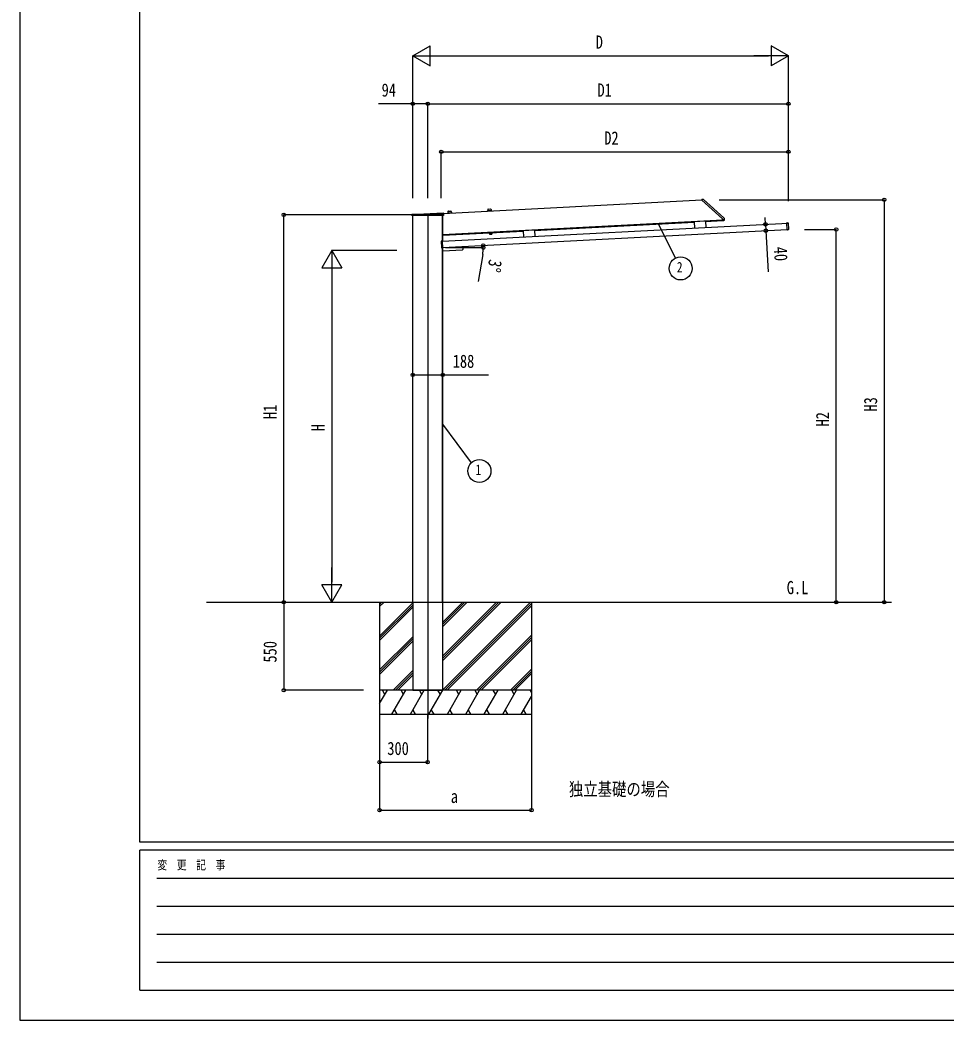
# Model space of a CAD drawing. Units: millimetres, scale not verified. Extents: x -10512 to 10512, y -7425 to 7425.
# Drawn here: x -10512 to -4719, y -7425 to -1171 of the extents above; entities that cross this region are included whole.
import ezdxf
from ezdxf.enums import TextEntityAlignment as Align

# ---------------------------------------------------------------- set-up
doc = ezdxf.new("R2010")
doc.units = ezdxf.units.MM
doc.header["$LTSCALE"] = 30
for name, color, linetype in [('0-2_USER1', 3, 'Continuous'), ('0-3_YKK_12', 2, 'Continuous'), ('0-4_YKK_A1', 4, 'Continuous'), ('0-5_YKK_D', 6, 'Continuous'), ('0-6_YKK_ZWAK', 7, 'Continuous')]:
    doc.layers.add(name, color=color, linetype=linetype)
doc.styles.add('ＭＳ ゴシック', font='')
doc.styles.get('ＭＳ ゴシック').set_extended_font_data('MS Gothic')

msp = doc.modelspace()

# ---------------------------------------------------------------- linework, layer by layer
at = {"layer": '0-3_YKK_12'}
msp.add_line((-7961.55, -2387), (-7961.55, -5539.98), dxfattribs=at)
at = {"layer": '0-4_YKK_A1'}
for p, q in [((-7864.27, -2379.96), (-6246.5, -2295.17)), ((-6246.68, -2291.68), (-6239.08, -2291.75)), ((-6246.66, -2292.15), (-6246.68, -2291.68)), ((-6246.66, -2292.15), (-6246.36, -2297.78)), ((-6246.2, -2298.12), (-6116.71, -2414.71)), ((-6236.44, -2292.78), (-6108.58, -2407.9)), ((-7836.52, -2376.57), (-7836.53, -2378.1)), ((-7836.04, -2376.08), (-7813.26, -2374.88)), ((-7835.46, -2369.35), (-7835.52, -2376.05)), ((-7832.62, -2366.38), (-7817.68, -2365.6)), ((-7814.55, -2368.26), (-7813.79, -2374.91)), ((-7812.74, -2375.32), (-7812.56, -2376.85)), ((-7586.86, -2363.49), (-7586.87, -2365.02)), ((-7586.87, -2365.02), (-7562.91, -2363.76)), ((-7586.87, -2365.02), (-7562.91, -2363.76)), ((-7586.85, -2365.42), (-7586.87, -2365.02)), ((-7586.85, -2365.42), (-7562.89, -2364.16)), ((-7586.39, -2362.99), (-7563.6, -2361.8)), ((-7585.8, -2356.27), (-7585.86, -2362.96)), ((-7582.96, -2353.3), (-7568.03, -2352.52)), ((-7564.89, -2355.17), (-7564.13, -2361.82)), ((-7563.08, -2362.24), (-7562.91, -2363.76)), ((-7562.89, -2364.16), (-7562.91, -2363.76)), ((-8061.11, -2394.33), (-8061.04, -2386.48)), ((-8060.61, -2394.33), (-8061.11, -2394.33)), ((-7863.14, -2394.33), (-8060.61, -2394.33)), ((-8060.04, -2385.49), (-7864.53, -2385.49)), ((-8055.55, -4812.5), (-8055.55, -2394.33)), ((-8027.8, -2385.42), (-7865.56, -2376.92)), ((-7868.85, -2554.44), (-7868.85, -2394.33)), ((-7867.55, -2554.37), (-7867.55, -2394.33)), ((-7867.55, -2512.31), (-6116.26, -2420.53)), ((-7864.52, -2377.8), (-7863.54, -2386.38)), ((-7863.54, -2386.38), (-7863.54, -2386.4)), ((-7863.54, -2386.4), (-7862.63, -2394.33)), ((-7862.63, -2394.33), (-7863.14, -2394.33)), ((-7836.53, -2378.1), (-7812.56, -2376.85)), ((-7836.53, -2378.1), (-7812.56, -2376.85)), ((-7836.51, -2378.5), (-7836.53, -2378.1)), ((-7836.51, -2378.5), (-7812.54, -2377.25)), ((-7812.54, -2377.25), (-7812.56, -2376.85)), ((-7293.82, -2487.25), (-6294.25, -2434.86)), ((-6223.48, -2428.65), (-6294.38, -2432.37)), ((-6294.38, -2432.37), (-6292.32, -2471.81)), ((-6223.48, -2428.65), (-6221.41, -2468.1)), ((-6223.35, -2431.15), (-6116, -2425.52)), ((-6116.55, -2415.06), (-6116.46, -2416.67)), ((-6116.41, -2417.6), (-6116.46, -2416.67)), ((-6116.41, -2417.6), (-6108.78, -2417.67)), ((-6116.39, -2418.1), (-6116.41, -2417.6)), ((-6116.39, -2418.1), (-6116, -2425.52)), ((-6116, -2425.52), (-6108.39, -2425.12)), ((-6108.78, -2417.67), (-6107.37, -2417.68)), ((-6107.26, -2410.67), (-6106.94, -2416.75)), ((-6106.94, -2416.75), (-6106.87, -2418.15)), ((-7869.89, -2554.49), (-5707.62, -2441.17)), ((-7867.8, -2594.44), (-5712.21, -2481.47)), ((-7867.55, -2517.32), (-7364.72, -2490.97)), ((-7293.95, -2484.75), (-7364.85, -2488.47)), ((-7364.85, -2488.47), (-7362.78, -2527.91)), ((-7293.95, -2484.75), (-7291.88, -2524.2)), ((-5719.47, -2441.79), (-5714.3, -2441.52)), ((-5713.18, -2440.08), (-5714.38, -2440.15)), ((-5714.36, -2440.5), (-5714.38, -2440.15)), ((-5714.38, -2440.15), (-5714.38, -2440.15)), ((-5714.33, -2441), (-5714.36, -2440.5)), ((-5712.18, -2482.02), (-5714.33, -2441)), ((-5713.18, -2440.08), (-5713.18, -2440.08)), ((-5712.58, -2439.94), (-5706.69, -2439.63)), ((-5712.16, -2482.52), (-5712.18, -2482.02)), ((-5712.16, -2482.52), (-5712.14, -2482.87)), ((-5712.14, -2482.87), (-5710.94, -2482.8)), ((-5712.14, -2482.87), (-5712.14, -2482.87)), ((-5710.94, -2482.8), (-5710.94, -2482.8)), ((-5704.44, -2482.57), (-5710.33, -2482.88)), ((-5706.17, -2440.11), (-5703.97, -2482.05)), ((-7878.13, -2553.93), (-7875.94, -2595.88)), ((-7871.77, -2553.1), (-7877.66, -2553.41)), ((-7871.16, -2553.18), (-7869.97, -2553.12)), ((-7871.16, -2553.18), (-7871.16, -2553.18)), ((-7869.95, -2553.47), (-7869.97, -2553.12)), ((-7869.97, -2553.12), (-7869.97, -2553.12)), ((-7869.92, -2553.96), (-7869.95, -2553.47)), ((-7867.77, -2594.99), (-7869.92, -2553.96)), ((-7867.29, -2517.3), (-7867.55, -2512.35)), ((-7560.04, -2504.41), (-7575.03, -2505.19)), ((-7575.03, -2505.19), (-7574.77, -2510.1)), ((-7573.74, -2510.63), (-7574.77, -2510.1)), ((-7574.57, -2505.17), (-7574.66, -2503.57)), ((-7560.75, -2509.95), (-7573.74, -2510.63)), ((-7571.28, -2505), (-7571.02, -2509.91)), ((-7563.78, -2504.6), (-7563.53, -2509.52)), ((-7560.75, -2509.95), (-7559.78, -2509.32)), ((-7560.58, -2502.83), (-7560.49, -2504.43)), ((-7560.04, -2504.41), (-7559.78, -2509.32)), ((-7875.41, -2596.35), (-7869.52, -2596.04)), ((-7869.41, -2596.02), (-7868.52, -2613)), ((-7867.73, -2595.84), (-7868.93, -2595.9)), ((-7868.93, -2595.9), (-7868.93, -2595.9)), ((-7868.85, -4812.5), (-7868.85, -2595.9)), ((-7868.85, -2612.5), (-7868.55, -2612.5)), ((-7867.75, -2595.49), (-7867.77, -2594.99)), ((-7867.75, -2595.49), (-7867.73, -2595.84)), ((-7867.73, -2595.84), (-7867.73, -2595.84)), ((-7867.55, -4812.5), (-7867.55, -2613.95)), ((-7867.47, -2613.95), (-7743.14, -2607.43)), ((-7743.17, -2587.9), (-7742.2, -2606.38)), ((-9345.95, -4812.5), (-5059.14, -4812.5)), ((-8262.45, -4812.5), (-8262.45, -5512.5)), ((-8262.45, -4839.88), (-8235.07, -4812.5)), ((-8262.45, -4825.74), (-8249.21, -4812.5)), ((-8055.55, -4812.5), (-8055.55, -5362.5)), ((-7868.85, -4812.5), (-7868.85, -5362.5)), ((-7868.59, -5362.5), (-7318.59, -4812.5)), ((-7868.45, -5178.51), (-7502.44, -4812.5)), ((-7868.45, -5150.23), (-7530.72, -4812.5)), ((-7868.45, -5164.37), (-7516.58, -4812.5)), ((-7868.45, -4966.38), (-7714.57, -4812.5)), ((-7868.45, -4952.24), (-7728.71, -4812.5)), ((-7868.45, -4938.1), (-7742.85, -4812.5)), ((-7312.45, -4812.5), (-7312.45, -5512.5)), ((-8262.45, -5023.73), (-8056.45, -4817.73)), ((-8262.45, -5037.87), (-8056.45, -4831.87)), ((-8262.45, -5052.01), (-8056.45, -4846.01)), ((-7854.45, -5362.5), (-7312.45, -4820.5)), ((-7840.31, -5362.5), (-7312.45, -4834.65)), ((-8262.45, -5235.86), (-8056.45, -5029.86)), ((-8262.45, -5250), (-8056.45, -5044)), ((-8262.45, -5264.14), (-8056.45, -5058.15)), ((-7656.46, -5362.5), (-7312.45, -5018.49)), ((-7642.32, -5362.5), (-7312.45, -5032.64)), ((-7628.17, -5362.5), (-7312.45, -5046.78)), ((-8176.96, -5362.5), (-8056.45, -5241.99)), ((-7444.33, -5362.5), (-7312.45, -5230.62)), ((-7430.18, -5362.5), (-7312.45, -5244.77)), ((-8162.82, -5362.5), (-8056.45, -5256.13)), ((-8148.67, -5362.5), (-8056.45, -5270.28)), ((-7416.04, -5362.5), (-7312.45, -5258.91)), ((-7312.45, -5362.5), (-8262.45, -5362.5)), ((-8262.45, -5446.33), (-8214.05, -5362.5)), ((-8229.05, -5388.48), (-8244.05, -5362.5)), ((-8185.18, -5512.5), (-8098.58, -5362.5)), ((-8113.58, -5388.48), (-8128.58, -5362.5)), ((-8069.71, -5512.5), (-7983.11, -5362.5)), ((-8055.55, -5362.5), (-7868.85, -5362.5)), ((-7998.11, -5388.48), (-8013.11, -5362.5)), ((-7954.24, -5512.5), (-7867.64, -5362.5)), ((-7882.64, -5388.48), (-7897.64, -5362.5)), ((-7838.77, -5512.5), (-7752.17, -5362.5)), ((-7767.17, -5388.48), (-7782.17, -5362.5)), ((-7723.3, -5512.5), (-7636.7, -5362.5)), ((-7666.7, -5362.5), (-7651.7, -5388.48)), ((-7607.83, -5512.5), (-7521.23, -5362.5)), ((-7536.23, -5388.48), (-7551.23, -5362.5)), ((-7492.36, -5512.5), (-7405.76, -5362.5)), ((-7420.76, -5388.48), (-7435.76, -5362.5)), ((-7312.45, -5376.08), (-7320.29, -5362.5)), ((-7376.89, -5512.5), (-7312.45, -5400.88)), ((-8170.19, -5486.52), (-8155.19, -5512.5)), ((-8054.71, -5486.52), (-8039.71, -5512.5)), ((-7939.24, -5486.52), (-7924.25, -5512.5)), ((-7823.77, -5486.52), (-7808.78, -5512.5)), ((-7708.3, -5486.52), (-7693.31, -5512.5)), ((-7592.83, -5486.52), (-7577.84, -5512.5)), ((-7477.36, -5486.52), (-7462.37, -5512.5)), ((-7361.89, -5486.52), (-7346.89, -5512.5)), ((-8262.45, -5512.5), (-7312.45, -5512.5))]:
    msp.add_line(p, q, dxfattribs=at)
msp.add_lwpolyline([(-6106.87, -2418.15), (-6106.51, -2425.03), (-6108.39, -2425.12)], dxfattribs=at)
msp.add_lwpolyline([(-7576.19, -2502.05), (-7559.21, -2501.16), (-7559.13, -2502.76), (-7576.1, -2503.65)], close=True, dxfattribs=at)
for centre, radius, start, end in [((-6245.86, -2297.75), 0.5, 183, 228), ((-6239.12, -2295.75), 4, 48, 89.5), ((-7836.02, -2376.57), 0.5, 93, 179.5), ((-7832.46, -2369.38), 3, 93, 179.5), ((-7817.53, -2368.6), 3, 6.5, 93), ((-7813.24, -2375.38), 0.5, 6.5, 93), ((-7586.36, -2363.49), 0.5, 93, 179.5), ((-7582.8, -2356.29), 3, 93, 179.5), ((-7567.87, -2355.51), 3, 6.5, 93), ((-7563.58, -2362.3), 0.5, 6.5, 93), ((-8060.04, -2386.49), 1, 90, 176.5048), ((-8060.04, -2386.49), 1, 176.5048, 179.5), ((-8030.42, -2335.49), 50, 270, 273.00032), ((-7865.51, -2377.92), 1, 6.5, 93.00032), ((-7864.53, -2386.49), 1, 6.5, 90), ((-6117.05, -2415.08), 0.5, 3, 48), ((-6111.26, -2410.88), 4, 3, 48), ((-6107.37, -2418.18), 0.5, 3, 89.5), ((-5713.14, -2437.21), 2.86, 272.73957, 279.49104), ((-5710.62, -2487.07), 4.28, 87.31821, 94.21342), ((-7871.51, -2550.33), 2.86, 266.50896, 273.26043), ((-7573.04, -2507.27), 3.32, 238.61575, 307.38425), ((-7567.89, -2497.89), 12.42, 255.41205, 290.58795), ((-7561.8, -2506.68), 3.32, 238.61575, 307.38425), ((-7868.79, -2600.18), 4.28, 91.78658, 98.68179), ((-7867.53, -2612.95), 1, 183, 273), ((-7743.2, -2606.43), 1, 273, 3)]:
    msp.add_arc(centre, radius, start, end, dxfattribs=at)
for centre, major_axis, ratio, start_param, end_param in [((-5713.18, -2440.05), (0.599, 0.031), 0.061163, 4.712389, 5.0226887), ((-5712.57, -2440.24), (0.016, -0.3), 0.998135, 3.1415927, 3.9550709), ((-5710.35, -2482.58), (0.016, -0.3), 0.998135, 5.4698366, 6.2831853), ((-5706.67, -2440.13), (0.336, 0.373), 0.99628, 5.4996506, 7.06672), ((-5704.47, -2482.07), (0.373, -0.336), 0.99628, 5.4996506, 7.06672), ((-7877.63, -2553.91), (-0.373, 0.336), 0.99628, 5.4996506, 7.06672), ((-7871.75, -2553.4), (0.016, -0.3), 0.998135, 2.3281144, 3.1415927), ((-7871.17, -2553.14), (-0.599, -0.031), 0.061163, 1.2604966, 1.5707963), ((-7875.44, -2595.85), (-0.336, -0.373), 0.99628, 5.4996506, 7.06672), ((-7869.54, -2595.74), (0.016, -0.3), 0.998135, 0, 0.8133487)]:
    msp.add_ellipse(centre, major_axis=major_axis, ratio=ratio, start_param=start_param, end_param=end_param, dxfattribs=at)
at = {"layer": '0-5_YKK_D'}
for p, q in [((-8055.55, -1394.76), (-7947.3, -1332.26)), ((-7947.3, -1457.26), (-7947.3, -1332.26)), ((-5705.55, -1394.76), (-5813.8, -1332.26)), ((-5813.8, -1332.26), (-5813.8, -1457.26)), ((-8055.55, -2285.49), (-8055.55, -1393.76)), ((-8055.55, -1394.76), (-7947.3, -1457.26)), ((-8055.55, -1394.76), (-7839.04, -1394.76)), ((-7930.55, -1394.76), (-5830.55, -1394.76)), ((-5705.55, -1394.76), (-5922.06, -1394.76)), ((-5705.55, -1394.76), (-5813.8, -1457.26)), ((-5705.55, -2303.83), (-5705.55, -1393.76)), ((-8055.55, -2285.49), (-8055.55, -1693.76)), ((-7961.55, -2285.49), (-7961.55, -1693.76)), ((-7961.55, -2285.49), (-7961.55, -1693.76)), ((-7961.55, -1694.76), (-5705.55, -1694.76)), ((-5705.55, -2303.83), (-5705.55, -1693.76)), ((-7876.55, -2285.49), (-7876.55, -1993.76)), ((-7876.55, -1994.76), (-5705.55, -1994.76)), ((-5705.55, -2303.83), (-5705.55, -1993.76)), ((-6137.51, -2294.76), (-5104.55, -2294.76)), ((-5105.55, -2294.76), (-5105.55, -4812.5)), ((-8056.55, -2389.5), (-8863.45, -2389.5)), ((-8862.45, -4812.5), (-8862.45, -2389.5)), ((-5848.23, -2448.54), (-5850.46, -2406.1)), ((-6521.69, -2441.78), (-6411.8, -2660.07)), ((-5861.9, -2489.31), (-5845.14, -2488.43)), ((-5860.65, -2449.19), (-5847.23, -2448.49)), ((-5848.23, -2448.54), (-5846.14, -2488.49)), ((-5846.14, -2488.49), (-5832.69, -2745.13)), ((-5605.02, -2481.14), (-5404.55, -2481.14)), ((-5405.55, -4812.5), (-5405.55, -2481.14)), ((-8562.45, -2612.5), (-8624.95, -2720.75)), ((-8155.55, -2612.5), (-8563.45, -2612.5)), ((-8562.45, -2612.5), (-8499.95, -2720.75)), ((-8562.45, -2612.5), (-8562.45, -2829.01)), ((-7850.7, -2594.53), (-7613.15, -2594.53)), ((-7617.68, -2636.88), (-7646.2, -2806.5)), ((-8624.95, -2720.75), (-8499.95, -2720.75)), ((-8562.45, -2737.5), (-8562.45, -4687.5)), ((-7868.85, -3697.66), (-7689.06, -3940.3)), ((-8562.45, -4812.5), (-8562.45, -4595.99)), ((-8562.45, -4812.5), (-8624.95, -4704.25)), ((-8499.95, -4704.25), (-8624.95, -4704.25)), ((-8562.45, -4812.5), (-8499.95, -4704.25)), ((-8862.45, -4812.5), (-8861.45, -4812.5)), ((-8862.45, -4812.5), (-8862.45, -5362.5)), ((-5105.55, -4812.5), (-5104.55, -4812.5)), ((-8362.45, -5362.5), (-8863.45, -5362.5)), ((-8262.45, -5512.5), (-8262.45, -5813.5)), ((-8262.45, -5512.5), (-8262.45, -6113.5)), ((-7962.45, -5512.5), (-7962.45, -5813.5)), ((-7312.45, -5512.5), (-7312.45, -6113.5)), ((-8262.45, -5812.5), (-7962.45, -5812.5)), ((-8262.45, -6112.5), (-7312.45, -6112.5))]:
    msp.add_line(p, q, dxfattribs=at)
for points in [[(-7961.55, -1694.76), (-8055.55, -1694.76), (-8270.05, -1694.76)], [(-8055.55, -3390.82), (-7867.55, -3390.82), (-7581.05, -3390.82)]]:
    msp.add_lwpolyline(points, dxfattribs=at)
for centre, radius in [((-8055.55, -1694.76), 10.62), ((-7961.55, -1694.76), 10.62), ((-7961.55, -1694.76), 10.62), ((-5705.55, -1694.76), 10.62), ((-7876.55, -1994.76), 10.62), ((-5705.55, -1994.76), 10.62), ((-5105.55, -2294.76), 10.62), ((-8862.45, -2389.5), 10.62), ((-5848.23, -2448.54), 10.62), ((-5846.14, -2488.49), 10.62), ((-5405.55, -2481.14), 10.62), ((-7614.5, -2581.16), 10.62), ((-7614.15, -2594.53), 10.62), ((-6379.43, -2724.38), 72), ((-8055.55, -3390.82), 10.62), ((-7867.55, -3390.82), 10.62), ((-7638.33, -3991.4), 72), ((-8862.45, -4812.5), 10.62), ((-8862.45, -4812.5), 10.62), ((-5405.55, -4812.5), 10.62), ((-5105.55, -4812.5), 10.62), ((-8862.45, -5362.5), 10.62), ((-8262.45, -5812.5), 10.62), ((-7962.45, -5812.5), 10.62), ((-8262.45, -6112.5), 10.62), ((-7312.45, -6112.5), 10.62)]:
    msp.add_circle(centre, radius, dxfattribs=at)
for start, end in [(350.45481, 360), (360, 3)]:
    msp.add_arc((-7869.55, -2594.53), 255.41, start, end, dxfattribs=at)
at = {"layer": '0-6_YKK_ZWAK'}
for p, q in [((-9762.45, -6312.5), (-9762.45, 6937.5)), ((9737.55, -6312.5), (-9762.45, -6312.5)), ((-3262.45, -6362.5), (-9762.45, -6362.5)), ((-9762.45, -7237.5), (-9762.45, -6362.5)), ((-9656.2, -6537.5), (-3387.45, -6537.5)), ((-9656.2, -6712.5), (-3387.45, -6712.5)), ((-9656.2, -6887.5), (-3387.45, -6887.5)), ((-9656.2, -7062.5), (-3387.45, -7062.5)), ((-9762.45, -7237.5), (-3262.45, -7237.5))]:
    msp.add_line(p, q, dxfattribs=at)
msp.add_lwpolyline([(-10512.5, -7425), (10512.5, -7425), (10512.5, 7425), (-10512.5, 7425)], close=True, dxfattribs=at)

# ---------------------------------------------------------------- texts
at = {"layer": '0-2_USER1', "style": 'ＭＳ ゴシック', "width": 0.8}
for s, p in [('G.L', (-5715.5, -4786.5)), ('独立基礎の場合', (-7078.5, -6047.5))]:
    msp.add_text(s, height=82.48, dxfattribs=at).set_placement(p, align=Align.BOTTOM_LEFT)
at = {"layer": '0-5_YKK_D', "style": 'ＭＳ ゴシック', "width": 0.8}
for s, height, p in [('D', 82.48, (-6910.55, -1374.76)), ('94', 82.48, (-8250.05, -1674.76)), ('D1', 82.48, (-6899.55, -1674.76)), ('D2', 82.48, (-6857.05, -1974.76)), ('2', 65.98, (-6403.43, -2769.38)), ('188', 82.48, (-7805.05, -3370.82)), ('1', 65.98, (-7662.33, -4036.4)), ('300', 82.48, (-8214.45, -5792.5)), ('a', 82.48, (-7817.45, -6092.5))]:
    msp.add_text(s, height=height, dxfattribs=at).set_placement(p, align=Align.BOTTOM_LEFT)
for s, rotation, p in [('40', 273, (-5820.67, -2592.3)), ('3°', 260.455, (-7601.27, -2659.92)), ('H3', 90, (-5125.55, -3619.63)), ('H1', 90, (-8882.45, -3667)), ('H2', 90, (-5425.55, -3712.82)), ('H', 90, (-8582.45, -3742.5)), ('550', 90, (-8882.45, -5189.5))]:
    msp.add_text(s, height=82.48, rotation=rotation, dxfattribs=at).set_placement(p, align=Align.BOTTOM_LEFT)
at = {"layer": '0-6_YKK_ZWAK', "style": 'ＭＳ ゴシック', "width": 0.8}
msp.add_text('変  更  記  事', height=54.99, dxfattribs=at).set_placement((-9653.28, -6500), align=Align.BOTTOM_LEFT)

doc.saveas('drawing.dxf')
